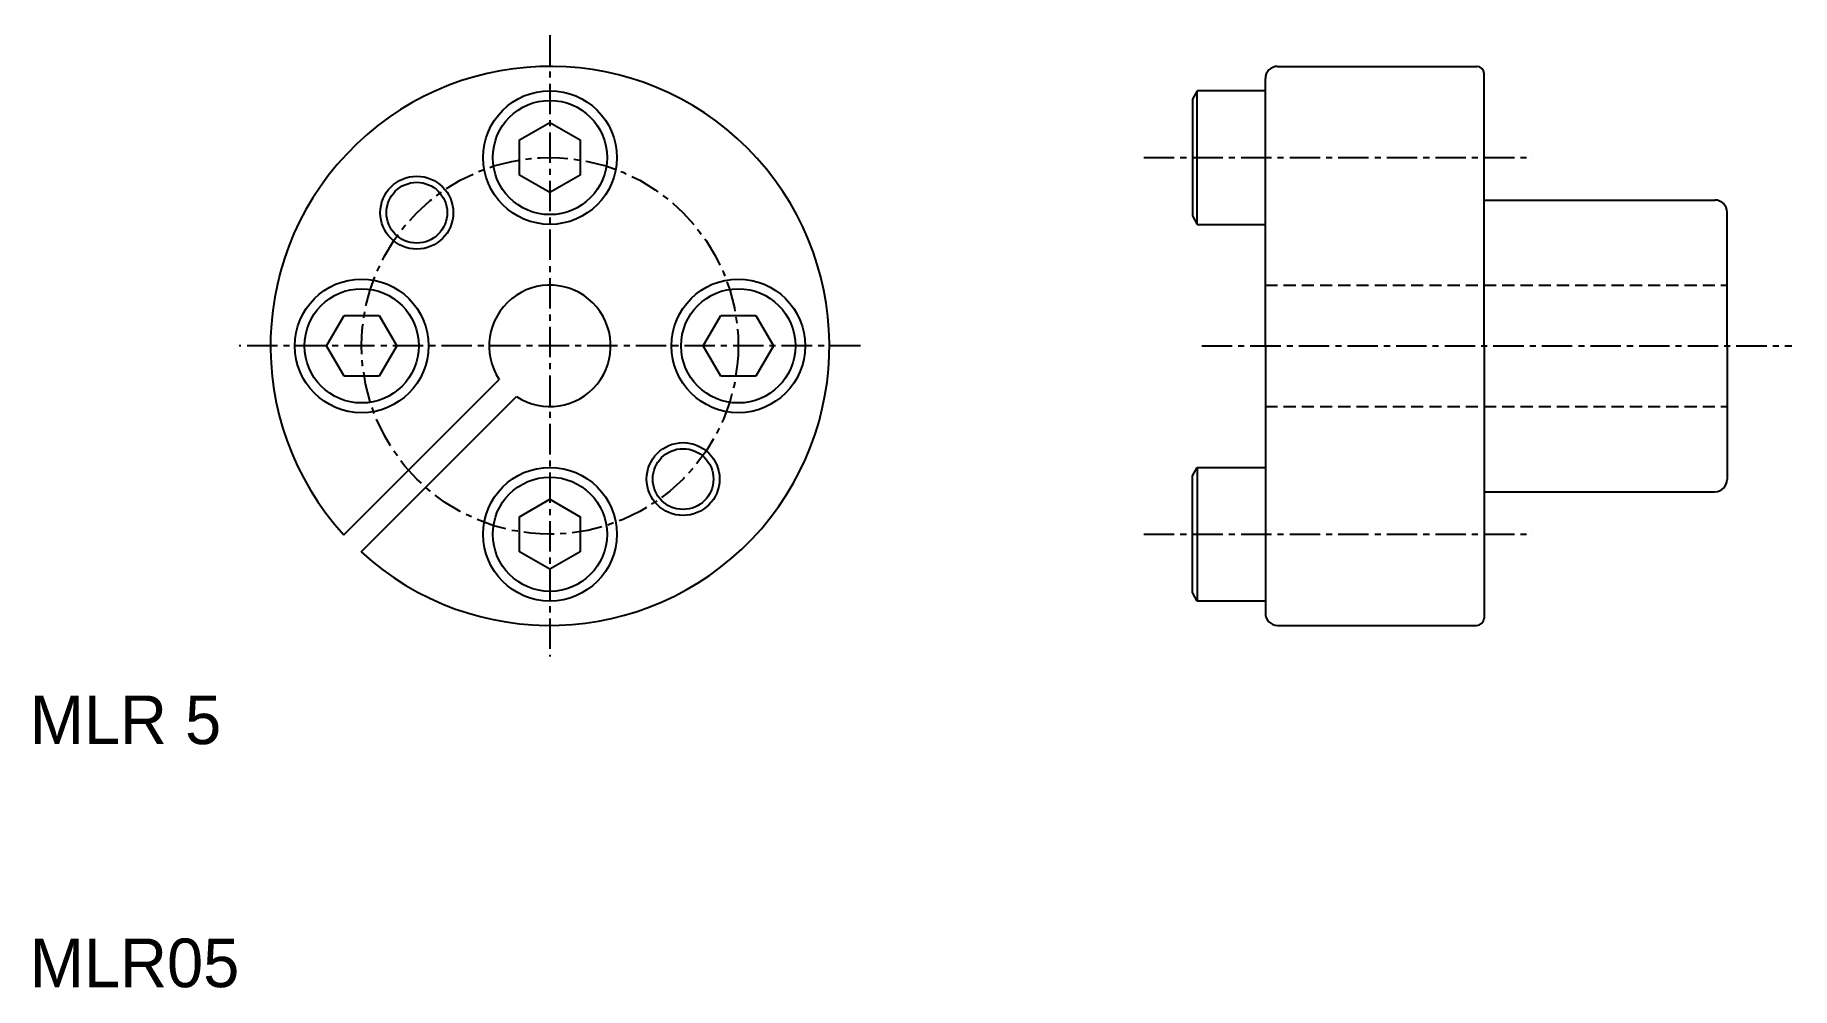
# Model space of a CAD drawing. Extents: x 10.2 to 82.5, y 10 to 49.2.
import ezdxf

# ---------------------------------------------------------------- set-up
doc = ezdxf.new("R2010")
doc.units = 0
doc.linetypes.add('CENTER', pattern=[2, 1.25, -0.25, 0.25, -0.25])
doc.linetypes.add('DASHED', pattern=[0.75, 0.5, -0.25])
doc.layers.get('0').update_dxf_attribs({"linetype": 'CONTINUOUS'})
doc.layers.add('CENTER', color=1, linetype='CENTER')

msp = doc.modelspace()

# ---------------------------------------------------------------- linework, layer by layer
at = {"color": 7, "linetype": 'CONTINUOUS'}
for p, q in [((61.346, 47.887), (69.546, 47.887)), ((60.846, 36.387), (60.846, 47.387)), ((69.846, 36.387), (69.846, 47.587)), ((58.046, 46.887), (57.846, 46.541)), ((57.846, 46.541), (57.846, 41.734)), ((58.046, 41.387), (58.046, 46.887)), ((60.846, 46.887), (58.046, 46.887)), ((60.846, 41.387), (60.846, 46.887)), ((30.155, 44.859), (31.405, 45.581)), ((31.405, 45.581), (32.655, 44.859)), ((30.155, 43.416), (30.155, 44.859)), ((32.655, 44.859), (32.655, 43.416)), ((31.405, 42.694), (30.155, 43.416)), ((32.655, 43.416), (31.405, 42.694)), ((69.846, 42.387), (79.346, 42.387)), ((57.846, 41.734), (58.046, 41.387)), ((58.046, 41.387), (60.846, 41.387)), ((79.846, 36.387), (79.846, 41.887)), ((22.212, 36.387), (22.934, 37.637)), ((22.934, 37.637), (24.377, 37.637)), ((24.377, 37.637), (25.099, 36.387)), ((37.712, 36.387), (38.434, 37.637)), ((38.434, 37.637), (39.877, 37.637)), ((39.877, 37.637), (40.599, 36.387)), ((22.934, 35.137), (22.212, 36.387)), ((25.099, 36.387), (24.377, 35.137)), ((38.434, 35.137), (37.712, 36.387)), ((40.599, 36.387), (39.877, 35.137)), ((60.846, 36.387), (60.846, 25.387)), ((69.846, 36.387), (69.846, 25.187)), ((79.846, 36.387), (79.846, 30.887)), ((22.928, 28.617), (29.32, 35.009)), ((24.377, 35.137), (22.934, 35.137)), ((39.877, 35.137), (38.434, 35.137)), ((23.635, 27.91), (30.027, 34.302)), ((57.846, 31.041), (58.046, 31.387)), ((58.046, 31.387), (58.046, 25.887)), ((58.046, 31.387), (60.846, 31.387)), ((60.846, 31.387), (60.846, 25.887)), ((57.846, 26.234), (57.846, 31.041)), ((69.846, 30.387), (79.346, 30.387)), ((30.155, 29.359), (31.405, 30.081)), ((31.405, 30.081), (32.655, 29.359)), ((30.155, 27.916), (30.155, 29.359)), ((32.655, 29.359), (32.655, 27.916)), ((31.405, 27.194), (30.155, 27.916)), ((32.655, 27.916), (31.405, 27.194)), ((58.046, 25.887), (57.846, 26.234)), ((60.846, 25.887), (58.046, 25.887)), ((61.346, 24.887), (69.546, 24.887))]:
    msp.add_line(p, q, dxfattribs=at)
at = {"color": 3, "linetype": 'DASHED'}
for p, q in [((60.846, 38.887), (79.846, 38.887)), ((60.846, 33.887), (79.846, 33.887))]:
    msp.add_line(p, q, dxfattribs=at)
at = {"color": 7, "linetype": 'CONTINUOUS'}
for centre, radius in [((31.405, 44.137), 2.75), ((31.405, 44.137), 2.35), ((25.925, 41.867), 1.25), ((23.655, 36.387), 2.75), ((39.155, 36.387), 2.75), ((23.655, 36.387), 2.35), ((39.155, 36.387), 2.35), ((36.885, 30.907), 1.25), ((31.405, 28.637), 2.75), ((31.405, 28.637), 2.35)]:
    msp.add_circle(centre, radius, dxfattribs=at)
at = {"color": 3, "linetype": 'CONTINUOUS'}
for centre in [(25.925, 41.867), (36.885, 30.907)]:
    msp.add_circle(centre, 1.5, dxfattribs=at)
at = {"color": 7, "linetype": 'CONTINUOUS'}
for centre, radius, start, end in [((31.405, 36.387), 11.5, 227.49191, 222.50809), ((61.346, 47.387), 0.5, 90, 180), ((69.546, 47.587), 0.3, 0, 90), ((79.346, 41.887), 0.5, 0, 90), ((31.405, 36.387), 2.5, 236.53698, 213.46305), ((79.346, 30.887), 0.5, 270, 0), ((61.346, 25.387), 0.5, 180, 270), ((69.546, 25.187), 0.3, 270, 0)]:
    msp.add_arc(centre, radius, start, end, dxfattribs=at)
at = {"layer": 'CENTER', "color": 1, "linetype": 'CENTER'}
for p, q in [((31.405, 49.173), (31.405, 23.602)), ((55.846, 44.137), (71.846, 44.137)), ((44.19, 36.387), (18.62, 36.387)), ((58.227, 36.387), (82.512, 36.387)), ((55.846, 28.637), (71.846, 28.637))]:
    msp.add_line(p, q, dxfattribs=at)
msp.add_circle((31.405, 36.387), 7.75, dxfattribs=at)

# ---------------------------------------------------------------- texts
at = {"color": 7, "linetype": 'CONTINUOUS'}
for s, p in [('MLR 5', (10, 20)), ('MLR05', (10, 10))]:
    msp.add_text(s, height=2, dxfattribs=at).set_placement(p)

doc.saveas('drawing.dxf')
